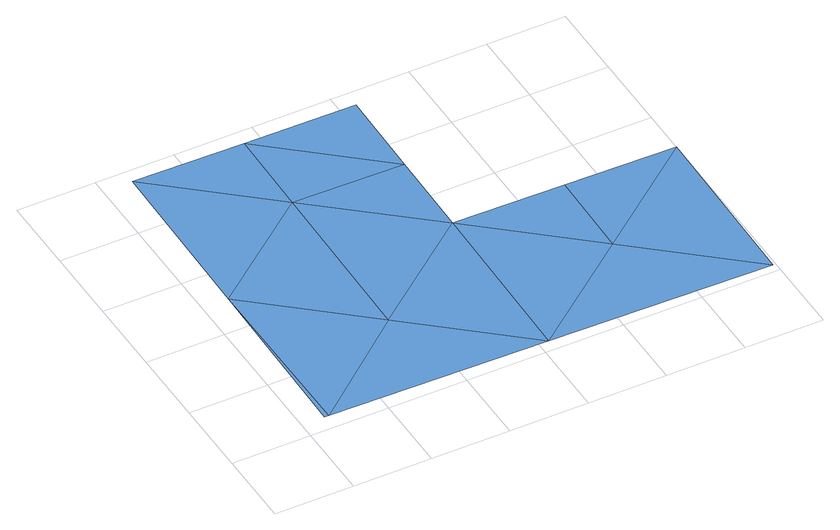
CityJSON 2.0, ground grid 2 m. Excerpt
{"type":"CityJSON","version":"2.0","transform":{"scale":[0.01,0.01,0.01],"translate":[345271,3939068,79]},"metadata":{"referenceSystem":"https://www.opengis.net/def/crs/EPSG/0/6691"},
"CityObjects":{
"waterbody1":{"type":"WaterBody","attributes":{"name":"6","class":"1140","function":"1","WaterBodyRiverFloodingRiskAttribute.description":"3","WaterBodyRiverFloodingRiskAttribute.rankOrg":"2","WaterBodyRiverFloodingRiskAttribute.adminType":"2","WaterBodyRiverFloodingRiskAttribute.scale":"L1"},"geometry":[{"type":"MultiSurface","lod":"1","boundaries":[[[0,1,2]],[[3,2,4]],[[2,3,0]],[[3,5,0]],[[6,7,1]],[[1,7,8]],[[9,1,8]],[[9,8,10]],[[8,11,10]],[[0,6,1]],[[0,12,6]],[[6,12,13]],[[8,7,11]],[[6,13,7]],[[13,12,14]],[[0,5,12]]]}]}
},
"vertices":[
[354,729,51],[633,493,52],[637,724,51],[358,960,51],[641,955,52],[75,965,51],[346,267,52],[625,31,52],[912,257,52],[916,488,52],[1200,483,52],[1192,21,52],[67,503,52],[70,40,52],[59,41,52]
]}
